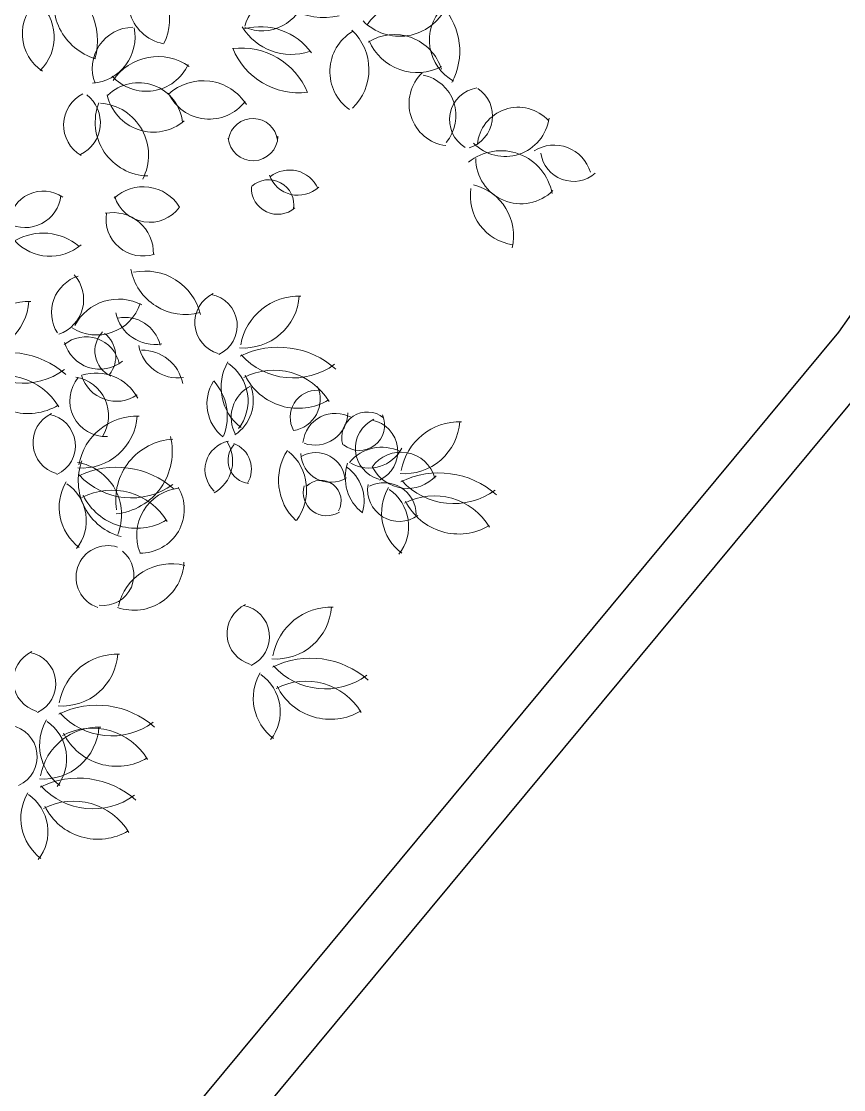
# Model space of a CAD drawing. Header units: millimetres. Extents: x 793 to 3159, y 750 to 2095.
# Drawn here: x 1159.059 to 1162.075, y 1041.358 to 1045.277 of the extents above; entities that cross this region are included whole.
import ezdxf

# ---------------------------------------------------------------- set-up
doc = ezdxf.new("R2010")
doc.units = ezdxf.units.MM
doc.linetypes.add('CONTINUA', pattern=[0])
doc.layers.add('A-BANQUETA', color=8, linetype='Continuous')
doc.layers.add('A-VEGETACION', color=65, linetype='Continuous')

# ---------------------------------------------------------------- blocks, each defined once
blk = doc.blocks.new('XR-CONJUNTO$0$A$C458D45B7')
at = {"lineweight": 0, "extrusion": (-2.43104e-07, -5.45806e-06, 1)}
blk.add_lwpolyline([(0.1057, -1.746), (0.1681, -1.7494, -0.110183), (-0.0866, -0.95, -0.110183), (0.0225, -0.1181, 0.069274), (0.0548, -0.1083, -0.159056), (0.3751, -0.5382), (0.4313, -0.5098), (0.2694, -0.2414), (0.6188, -0.3643), (0.5483, -0.2962, -0.129481), (0.1024, -0.068, 0.184379), (0.1254, 0.0127), (0.8832, -0.1415), (0.8943, -0.0784), (0.1156, 0.0518, -0.487233), (0.1075, 0.0667, -0.157099), (0.4909, 0.4325), (0.4557, 0.4846), (0.2096, 0.2904), (0.2879, 0.6525), (0.2292, 0.5741, -0.1274), (0.063, 0.1098, -1.508538), (0.0487, 0.1166), (-0.0409, 1.3604), (-0.1014, 1.2588), (-0.0393, 0.4627, -0.187108), (-0.3498, 1.1361), (-0.3949, 1.1174), (-0.3356, 0.7801), (-0.586, 0.9428), (-0.6161, 0.9071, -0.222061), (-0.0345, 0.1193), (-0.0367, 0.1218), (-0.9935, 0.563), (-0.9683, 0.4373, -0.148996), (-0.7862, 0.3977), (-0.1177, 0.0214, -0.61159), (-0.1188, -0.006, -0.101655), (-1.381, -0.3864), (-1.4565, -0.4291), (-0.657, -0.3716, -0.12496), (-1.5382, -0.8654), (-1.5037, -0.924), (-0.968, -0.7054), (-1.2263, -1.1913), (-1.1801, -1.2004, -0.176723), (-0.0978, -0.0662, 0.164875), (-0.0374, -0.112, -0.122319), (-0.6656, -1.3725), (-0.6394, -1.3961), (-0.165, -0.7555, -0.101541), (-0.347, -1.7346), (-0.3067, -1.749), (-0.1198, -1.2235), (0.1057, -1.746)], format="xyb", close=True, dxfattribs=at)
at = {"lineweight": 0, "extrusion": (2.43104e-07, 5.45806e-06, -1)}
for centre, major_axis, start_param, end_param in [((1.2195, -0.3259), (0.0723, -0.0794, 0), 0.935119, 3.152125), ((1.0826, -0.3727), (0.0884, -0.0971, 0), 4.292569, 5.905348), ((1.5888, -0.1889), (0.1289, 0.1174, 0), 2.079872, 3.486061), ((1.075, -0.3301), (0.098, -0.1076, 0), 1.026297, 2.64588), ((0.882, -0.4268), (0.1053, -0.1156, 0), 4.242804, 5.729802), ((0.728, -0.2461), (0.1016, -0.1116, 0), -0.392699, 1.416384), ((1.5045, -0.4148), (0.0815, 0.0742, 0), 4.139575, 5.785791), ((1.4394, -0.2899), (0.0724, -0.0795, 0), -0.621746, 1.129501), ((1.8109, -0.4569), (0.1015, 0.0924, 0), 4.472501, 6.03354), ((0.9635, -0.4091), (0.0736, -0.0808, 0), 1.306379, 3.162265), ((0.8195, -0.4188), (0.0834, 0.076, 0), 6.107054, 7.814598), ((1.776, -0.2819), (0.0847, -0.093, 0), -0.387081, 1.524271), ((1.9638, -0.4153), (0.0768, -0.0843, 0), 1.231448, 3.066665), ((1.7614, -0.4437), (0.1203, 0.1096, 0), 6.282223, 7.50516), ((1.5107, -0.3149), (0.1032, 0.094, 0), 1.972829, 3.329136), ((1.4379, -0.5406), (0.1132, 0.1031, 0), 5.178593, 6.391981), ((1.1263, -0.4919), (0.074, 0.0674, 0), 3.497373, 5.431261), ((1.0172, -0.4171), (0.0834, 0.0759, 0), 0.522201, 2.222682), ((1.7212, -0.4945), (0.0844, 0.0769, 0), 2.921424, 4.898357), ((1.5708, -0.4908), (0.0887, -0.0974, 0), 4.624499, 6.245935), ((1.7652, -0.5238), (0.0809, -0.0889, 0), 3.304004, 5.142297), ((1.3911, -0.6161), (0.1186, -0.1303, 0), 3.751224, 5.04893), ((1.5298, -0.374), (0.1172, -0.1286, 0), 0.608217, 1.916874), ((1.819, -0.3683), (0.0943, 0.0859, 0), 1.81204, 3.465097), ((1.1878, -0.5954), (0.0893, -0.098, 0), 2.893248, 4.484243), ((1.1577, -0.4355), (0.0757, -0.0832, 0), -0.410198, 1.564219), ((1.9055, -0.5708), (0.0701, -0.077, 0), 0.868385, 3.107628), ((1.1406, -0.6349), (0.0726, -0.0797, 0), 3.097635, 5.344847), ((1.2984, -0.6458), (0.0925, 0.0842, 0), 4.69803, 6.451656), ((1.8147, -0.6013), (0.0684, -0.0752, 0), 4.086493, 6.142639), ((1.9797, -0.6098), (0.0531, -0.0583, 0), 1.27183, 3.717815), ((1.9253, -0.6015), (0.0597, 0.0543, 0), 6.025032, 8.287942), ((1.0432, -0.6316), (0.0635, 0.0578, 0), 2.828355, 4.970388), ((0.9604, -0.6267), (0.0642, 0.0584, 0), 6.104573, 8.123386), ((1.1762, -0.5315), (0.0858, 0.0782, 0), 1.595626, 3.656981), ((1.3126, -0.5044), (0.0742, -0.0815, 0), -0.185563, 1.859253), ((2.0694, -0.6791), (0.0677, -0.0743, 0), 2.389715, 4.70032), ((1.166, -0.6234), (0.0885, -0.0972, 0), 0.750634, 2.670163), ((1.0384, -0.705), (0.0858, -0.0942, 0), 3.951231, 5.923783), ((1.4206, -0.6724), (0.0447, 0.0407, 0), 4.046495, 6.887858), ((2.0365, -0.5907), (0.0801, 0.073, 0), 0.865837, 3.095513), ((1.4206, -0.6545), (0.045, 0.041, 0), 0.745147, 3.783208), ((2.0285, -0.812), (0.0854, -0.0937, 0), 3.194354, 5.266214), ((2.1578, -0.7629), (0.0624, -0.0685, 0), 3.315824, 5.152296), ((2.0764, -0.7036), (0.0819, 0.0746, 0), 1.519596, 3.869397), ((2.2045, -0.6777), (0.0544, -0.0598, 0), 0.009364, 2.152356), ((1.4605, -0.8232), (0.0416, -0.0457, 0), 3.128591, 5.60002), ((1.5314, -0.724), (0.0552, 0.0503, 0), 1.558302, 3.521751), ((1.5113, -0.8135), (0.0514, -0.0565, 0), 3.212513, 5.011871), ((1.1541, -0.8854), (0.077, 0.0701, 0), 4.690567, 6.465808), ((1.4824, -0.7811), (0.0478, 0.0435, 0), 1.591957, 3.894), ((2.0741, -0.7951), (0.0813, -0.0893, 0), 0.876257, 2.452635), ((1.9318, -0.8938), (0.0862, -0.0947, 0), 4.111917, 5.679083), ((0.8645, -0.7958), (0.0594, -0.0652, 0), -0.726496, 1.218619), ((0.9098, -0.8788), (0.0568, -0.0624, 0), 2.393253, 4.474922), ((1.1694, -0.7784), (0.0664, 0.0605, 0), 1.357884, 3.565082), ((1.1537, -0.8603), (0.061, -0.0669, 0), 0.413196, 2.457667), ((1.0811, -0.944), (0.073, 0.0665, 0), 5.248983, 7.046658), ((0.9106, -1.0346), (0.0926, -0.1017, 0), 3.353254, 4.564957), ((0.926, -0.8367), (0.0863, 0.0786, 0), 1.589818, 3.127586), ((1.2581, -0.957), (0.1004, 0.0914, 0), 2.033796, 3.688076), ((1.1614, -1.1268), (0.103, 0.0938, 0), 5.235197, 6.77359), ((1.0253, -1.0902), (0.069, 0.0628, 0), 3.308647, 5.138973), ((0.9205, -1.0592), (0.0664, 0.0605, 0), 6.277686, 8.249253), ((1.3608, -1.1116), (0.0578, 0.0526, 0), 2.569534, 5.006064), ((1.3091, -1.1196), (0.0521, -0.0572, 0), 4.051015, 6.582941), ((1.4011, -1.0374), (0.0917, -0.1007, 0), -0.777492, 0.800951), ((1.5383, -1.1903), (0.0977, -0.1073, 0), 2.477681, 3.902549), ((0.7405, -1.0565), (0.0917, -0.1007, 0), -0.777492, 0.800951), ((0.8777, -1.2094), (0.0977, -0.1073, 0), 2.477681, 3.902549), ((1.0421, -1.0332), (0.0826, 0.0753, 0), 1.048711, 2.866113), ((1.0967, -1.1776), (0.0894, 0.0814, 0), 4.357835, 5.930551), ((1.1846, -1.0688), (0.0724, 0.066, 0), 2.126203, 3.662822), ((1.1126, -1.19), (0.0655, 0.0597, 0), 5.242094, 6.774017), ((1.0176, -1.2329), (0.0616, 0.0561, 0), 4.748267, 6.798588), ((1.1075, -1.1835), (0.0461, -0.0506, 0), 1.181961, 3.053836), ((1.019, -1.1975), (0.0479, -0.0526, 0), 4.531679, 6.114111), ((0.8289, -1.4008), (0.156, 0.1421, 0), 4.983233, 6.17178), ((1.0502, -1.1398), (0.0656, 0.0598, 0), 1.617108, 3.605764), ((1.242, -1.15), (0.0725, 0.066, 0), 2.164318, 3.678188), ((1.4895, -1.3817), (0.156, 0.1421, 0), 4.983233, 6.17178), ((1.1553, -1.2826), (0.0683, -0.075, 0), 3.854023, 5.240722), ((1.5226, -1.0739), (0.1269, 0.1155, 0), 1.666781, 3.133707), ((0.862, -1.093), (0.1269, 0.1155, 0), 1.666781, 3.133707), ((0.8178, -1.4026), (0.1055, -0.1158, 0), 3.38331, 4.908592), ((1.043, -1.3545), (0.0783, -0.086, 0), 3.570728, 4.946469), ((1.4712, -1.2689), (0.0909, 0.0828, 0), 2.943806, 4.400315), ((1.3047, -1.3033), (0.0813, 0.074, 0), 6.042078, 7.680112), ((1.4784, -1.3835), (0.1055, -0.1158, 0), 3.38331, 4.908592), ((1.0668, -1.3051), (0.0651, 0.0593, 0), 2.253087, 4.566682), ((0.9783, -1.3425), (0.0642, -0.0705, 0), 4.03691, 6.007166), ((1.0918, -1.2176), (0.0659, 0.06, 0), 1.69823, 3.571093), ((1.5357, -1.175), (0.0974, -0.107, 0), 0.190237, 1.841773), ((0.8751, -1.194), (0.0974, -0.107, 0), 0.190237, 1.841773), ((1.4183, -1.3094), (0.0769, 0.0701, 0), 2.97626, 4.426761), ((1.2348, -1.342), (0.0872, -0.0957, 0), 4.707112, 5.824159), ((1.4594, -1.343), (0.0578, -0.0634, 0), 1.791928, 3.410217), ((1.3267, -1.3023), (0.0744, 0.0678, 0), 0.401855, 1.714979), ((1.584, -1.3411), (0.0445, -0.0489, 0), 1.786118, 3.912369), ((1.5135, -1.2978), (0.0522, -0.0573, 0), -1.25973, 0.566902), ((1.629, -1.4107), (0.0588, 0.0536, 0), 3.97883, 5.958356), ((1.5783, -1.3283), (0.0545, -0.0598, 0), -0.813038, 1.059981), ((1.7069, -1.3894), (0.042, -0.0461, 0), 2.007707, 4.557266), ((0.9678, -1.4088), (0.0578, 0.0526, 0), 2.569534, 5.006064), ((0.9161, -1.4168), (0.0521, -0.0572, 0), 4.051015, 6.582941), ((1.0081, -1.3346), (0.0917, -0.1007, 0), -0.777492, 0.800951), ((1.1453, -1.4875), (0.0977, -0.1073, 0), 2.477681, 3.902549), ((1.6874, -1.3597), (0.0414, -0.0455, 0), -1.262708, 1.413944), ((1.7562, -1.4153), (0.0578, 0.0526, 0), 2.569534, 5.006064), ((1.7045, -1.4233), (0.0521, -0.0572, 0), 4.051015, 6.582941), ((1.7965, -1.3411), (0.0917, -0.1007, 0), -0.777492, 0.800951), ((1.9337, -1.494), (0.0977, -0.1073, 0), 2.477681, 3.902549), ((1.2417, -1.546), (0.0999, -0.1097, 0), 2.132888, 3.812413), ((1.0778, -1.4302), (0.1128, 0.1028, 0), 0.48437, 2.20123), ((1.3819, -1.4714), (0.0526, 0.0479, 0), 3.048286, 5.247826), ((1.2889, -1.4511), (0.0602, -0.0661, 0), -1.42151, 0.212376), ((1.4235, -1.448), (0.0382, -0.0419, 0), 0.840385, 3.053217), ((1.3575, -1.4699), (0.0495, 0.045, 0), 5.804263, 7.555064), ((1.7437, -1.5154), (0.069, -0.0758, 0), 2.992613, 4.319172), ((1.6259, -1.4952), (0.0909, -0.0998, 0), 1.486848, 2.875757), ((1.436, -1.5206), (0.0916, 0.0834, 0), 6.141567, 7.656072), ((1.6176, -1.4269), (0.0492, -0.054, 0), 0.172175, 2.267867), ((1.5821, -1.4997), (0.0485, -0.0533, 0), 3.374486, 5.350939), ((1.711, -1.3735), (0.067, 0.061, 0), 1.213283, 2.813805), ((1.7903, -1.5105), (0.0635, 0.0579, 0), 4.479507, 6.747295), ((1.1414, -1.5014), (0.0944, -0.1036, 0), 0.982263, 2.662977), ((0.9783, -1.5849), (0.0873, -0.0959, 0), 4.040533, 5.825192), ((1.0965, -1.6789), (0.156, 0.1421, 0), 4.983233, 6.17178), ((1.7642, -1.4868), (0.0815, 0.0742, 0), 2.96694, 4.191148), ((1.6007, -1.5446), (0.0738, 0.0672, 0), 6.048868, 7.302861), ((1.8849, -1.6854), (0.156, 0.1421, 0), 4.983233, 6.17178), ((1.1296, -1.3711), (0.1269, 0.1155, 0), 1.666781, 3.133707), ((1.805, -1.4177), (0.0706, 0.0643, 0), 1.472484, 3.37871), ((1.0782, -1.5661), (0.0909, 0.0828, 0), 2.943806, 4.400315), ((0.9117, -1.6005), (0.0813, 0.074, 0), 6.042078, 7.680112), ((1.0854, -1.6807), (0.1055, -0.1158, 0), 3.38331, 4.908592), ((1.1542, -1.5703), (0.0791, 0.072, 0), 0.195187, 2.318951), ((1.6091, -1.5243), (0.0425, 0.0387, 0), 1.734871, 4.153312), ((1.5944, -1.5453), (0.0336, -0.0369, 0), 3.099403, 5.951328), ((1.786, -1.5169), (0.057, 0.0519, 0), 1.668591, 4.040558), ((1.7493, -1.5789), (0.0585, 0.0533, 0), 4.975325, 7.002562), ((1.8666, -1.5726), (0.0909, 0.0828, 0), 2.943806, 4.400315), ((1.918, -1.3776), (0.1269, 0.1155, 0), 1.666781, 3.133707), ((1.8738, -1.6872), (0.1055, -0.1158, 0), 3.38331, 4.908592), ((1.1427, -1.4721), (0.0974, -0.107, 0), 0.190237, 1.841773), ((1.2609, -1.6323), (0.0778, -0.0855, 0), 1.918483, 3.760095), ((1.7001, -1.607), (0.0813, 0.074, 0), 6.042078, 7.680112), ((1.9311, -1.4787), (0.0974, -0.107, 0), 0.190237, 1.841773), ((1.0756, -1.7372), (0.0522, -0.0573, 0), 1.05275, 4.182005), ((1.0644, -1.7315), (0.0505, -0.0554, 0), 4.555762, 7.142185), ((1.2321, -1.8351), (0.0893, -0.098, 0), 2.51634, 4.119105), ((1.1392, -1.6948), (0.0905, 0.0824, 0), 0.769881, 2.634816), ((1.4467, -1.8713), (0.0578, 0.0526, 0), 2.569534, 5.006064), ((1.395, -1.8793), (0.0521, -0.0572, 0), 4.051015, 6.582941), ((1.487, -1.7971), (0.0917, -0.1007, 0), -0.777492, 0.800951), ((1.6242, -1.95), (0.0977, -0.1073, 0), 2.477681, 3.902549), ((0.9254, -1.9911), (0.0578, 0.0526, 0), 2.569534, 5.006064), ((0.8737, -1.9991), (0.0521, -0.0572, 0), 4.051015, 6.582941), ((0.9657, -1.9169), (0.0917, -0.1007, 0), -0.777492, 0.800951), ((1.1029, -2.0698), (0.0977, -0.1073, 0), 2.477681, 3.902549), ((1.5754, -2.1414), (0.156, 0.1421, 0), 4.983233, 6.17178), ((1.6084, -1.8336), (0.1269, 0.1155, 0), 1.666781, 3.133707), ((1.5571, -2.0286), (0.0909, 0.0828, 0), 2.943806, 4.400315), ((1.3906, -2.063), (0.0813, 0.074, 0), 6.042078, 7.680112), ((1.5643, -2.1432), (0.1055, -0.1158, 0), 3.38331, 4.908592), ((1.6216, -1.9347), (0.0974, -0.107, 0), 0.190237, 1.841773), ((1.0541, -2.2612), (0.156, 0.1421, 0), 4.983233, 6.17178), ((1.0358, -2.1484), (0.0909, 0.0828, 0), 2.943806, 4.400315), ((1.0872, -1.9534), (0.1269, 0.1155, 0), 1.666781, 3.133707), ((1.043, -2.263), (0.1055, -0.1158, 0), 3.38331, 4.908592), ((0.8295, -2.178), (0.0521, -0.0572, 0), 4.051015, 6.582941), ((0.9215, -2.0958), (0.0917, -0.1007, 0), -0.777492, 0.800951), ((1.0587, -2.2486), (0.0977, -0.1073, 0), 2.477681, 3.902549), ((0.8693, -2.1828), (0.0813, 0.074, 0), 6.042078, 7.680112), ((1.1003, -2.0545), (0.0974, -0.107, 0), 0.190237, 1.841773), ((1.0099, -2.44), (0.156, 0.1421, 0), 4.983233, 6.17178), ((0.9916, -2.3272), (0.0909, 0.0828, 0), 2.943806, 4.400315), ((0.8251, -2.3616), (0.0813, 0.074, 0), 6.042078, 7.680112), ((1.0429, -2.1322), (0.1269, 0.1155, 0), 1.666781, 3.133707), ((0.9988, -2.4419), (0.1055, -0.1158, 0), 3.38331, 4.908592), ((1.0561, -2.2333), (0.0974, -0.107, 0), 0.190237, 1.841773)]:
    blk.add_ellipse(centre, major_axis=major_axis, ratio=1, start_param=start_param, end_param=end_param, dxfattribs=at)

msp = doc.modelspace()

# ---------------------------------------------------------------- linework, layer by layer
at = {"layer": 'A-BANQUETA', "linetype": 'CONTINUA', "ltscale": 0.5}
for p, q in [((1157.7778, 1038.98617, 293.72089), (1162.05769, 1044.13717, 293.72089)), ((1157.98457, 1038.92209, 293.72089), (1162.22016, 1044.02054, 293.72089))]:
    msp.add_line(p, q, dxfattribs=at)
for radius in [4.35546, 4.15546]:
    msp.add_arc((1158.68192, 1046.56041, 293.72089), radius, 324.32795, 76.1743, dxfattribs=at)

# ---------------------------------------------------------------- block references
at = {"layer": 'A-VEGETACION', "linetype": 'CONTINUA', "ltscale": 0.5, "xscale": 1.5, "yscale": 1.5, "zscale": 1.5, "rotation": 359.4659533148276}
msp.add_blockref('XR-CONJUNTO$0$A$C458D45B7', (1157.78685, 1045.85825, 293.72089), dxfattribs=at)

doc.saveas('drawing.dxf')
